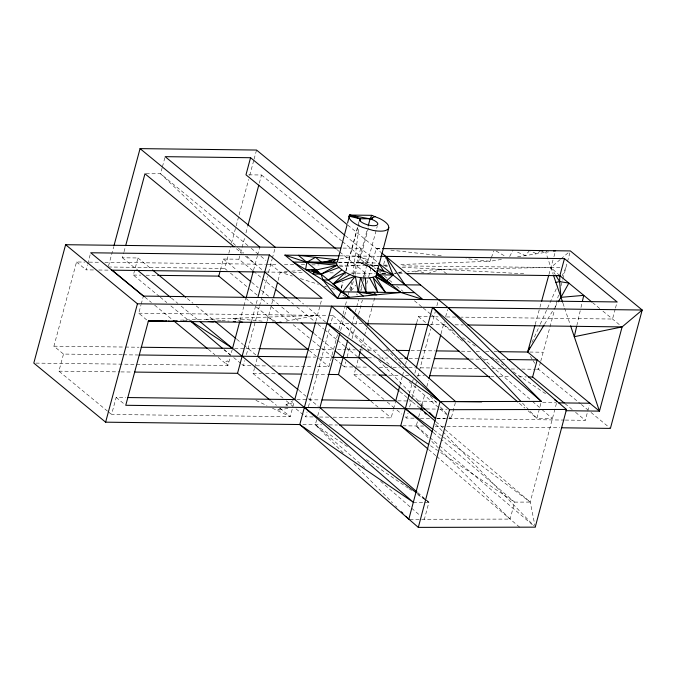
<?xml version="1.0" encoding="UTF-8"?>
<svg xmlns="http://www.w3.org/2000/svg" width="676" height="676" viewBox="0 0 676 676"><rect width="100%" height="100%" fill="white"/><g stroke="black" fill="none" stroke-linecap="round" stroke-linejoin="round"><path stroke-width="0.51" stroke-dasharray="3.38 2.54" d="M350.717 290.418L351.807 282.112M352.889 273.805L359.269 224.998M576.822 325.612L580.752 308.467M580.98 307.462L582.137 302.417M338.321 262.153L359.336 262.415L368.834 226.35M417.76 492.601L428.905 502.276L424.393 519.261L422.796 517.875M455.379 402.575L451.137 418.562L449.058 418.562M540.859 403.411L536.879 418.402L552.41 418.588L541.282 408.988M535.24 527.153L530.229 502.074L556.441 403.411M159.468 296.527L133.366 275.064L137.938 257.97L122.415 257.784L123.776 252.723M519.641 527.187L510.118 519.092L514.647 502.116L441.234 439.375M122.339 354.782L63.493 354.072L53.919 346.188L76.532 261.984L84.939 262.085M107.526 411.152L58.913 371.158L63.493 354.072M93.465 269.952L86.106 269.859L87.457 264.831M87.728 263.826L90.153 254.784M108.523 265.981L113.686 246.757M124.046 251.717L125.406 246.655M162.181 167.724L160.558 173.749L237.622 247.382M162.443 166.719L164.876 157.669M292.184 409.301L290.207 416.661L111.574 414.481L116.162 397.404L125.651 397.522M146.7 319.942L138.774 313.191L140.929 305.155M141.2 304.149L143.092 297.11M220.393 270.079L223.359 259.026L238.89 259.212L252.765 270.62M227.17 270.434L224.728 268.423L228.539 254.26M228.809 253.246L230.44 247.179M231.53 243.132L235.873 226.942M236.152 225.928L238.865 215.813M239.143 214.799L248.658 179.394M249.748 175.346L253.821 160.17M254.091 159.156L256.542 150.047M238.89 259.212L240.259 254.142M240.529 253.128L244.889 236.896M245.98 232.831L247.61 226.747M259.33 183.111L261.511 174.999L248.05 174.831M35.913 363.113L227.956 365.446L230.153 357.291M232.282 349.357L230.677 355.339L224.238 349.864M239.904 320.965L243.723 306.76M243.994 305.746L245.903 298.648M253.542 270.239L257.336 256.111M257.607 255.105L259.5 248.067M251.666 320.728L257.395 299.417M250.864 365.724L243.487 365.631L244.839 360.612M246.453 354.579L259.254 306.955M259.525 305.941L267.434 276.518M268.524 272.453L272.056 259.314M272.327 258.308L275.031 248.261M283.05 398.181L253.061 373.515L254.413 368.488M254.683 367.482L257.117 358.441M267.197 320.914L272.918 299.612M278.106 280.337L280.286 272.217L269.09 263.006M315.793 321.446L322.013 298.277M292.911 406.597L294.077 402.288L285.923 404.992L287.858 405.693M313.123 416.94L305.738 416.847L307.09 411.828M308.442 406.8L329.685 327.725M329.956 326.711L332.955 315.548L328.815 315.498M341.219 287.875L342.85 281.824M345.825 270.738L359.1 221.356M341.397 288.306L343.019 282.264M344.921 275.208L345.732 272.183M346.002 271.177L358.457 224.812M317.306 366.544L328.908 366.688L337.586 334.383M338.946 329.305L342.766 315.1M343.036 314.087L345.216 305.975M345.495 304.96L346.856 299.882M348.216 294.812L351.216 283.65M353.675 274.524L360.722 248.303L341.735 248.075M350.852 290.443L353.295 281.377M355.187 274.321L366.831 230.989M316.664 419.703L315.312 424.731L343.509 453.25M317.745 415.681L319.368 409.656M340.628 330.53L344.422 316.393M344.692 315.388L347.126 306.346M359.37 292.826L361.542 284.765M362.894 279.72L377.25 226.308M348.799 336.175L351.528 326.026M351.799 325.012L354.249 315.878M355.339 311.822L356.429 307.766M356.708 306.752L358.618 299.645M361.068 290.519L362.159 286.455M363.519 281.385L364.068 279.357M364.339 278.343L365.708 273.273L339.927 252.072M352.872 366.983L344.43 366.874L345.782 361.854M347.134 356.827L350.117 345.732M352.027 338.634L354.748 328.485M355.846 324.429L357.477 318.337M358.567 314.281L362.387 300.076M366.747 283.844L368.386 277.76M368.657 276.746L376.253 248.498L381.517 248.565M383.993 399.423L354.013 374.757L355.365 369.73M355.635 368.724L358.331 358.677M360.511 350.565L361.06 348.537M361.33 347.523L364.33 336.361M364.601 335.347L366.51 328.249M367.871 323.179L371.961 307.96M372.239 306.938L374.96 296.798M383.689 264.316L385.827 256.373M333.158 417.185L391.159 417.895L393.314 409.859M393.584 408.853L395.477 401.814M399.837 385.59L402.288 376.464M402.566 375.45L403.656 371.394M405.566 364.288L406.377 361.246M416.737 322.689L418.376 316.605L428.728 316.731M409.411 393.474L413.23 379.27M414.87 373.186L415.96 369.121M414.042 418.182L406.69 418.089L408.034 413.061M409.656 407.036L411.278 401.003M411.819 398.975L415.368 385.785M415.639 384.771L416.458 381.729M417.819 376.659L419.188 371.58M419.458 370.566L430.637 328.967M431.727 324.911L435.26 311.771M436.882 305.738L438.496 299.713M428.178 437.795L416.264 425.964L417.616 420.945M418.697 416.923L420.311 410.89M421.942 404.823L424.942 393.669M426.852 386.562L428.491 380.478M441.031 333.8L444.293 321.658M445.645 316.63L447.537 309.6M540.462 362.277L538.569 369.307L580.54 403.834M540.732 361.271L554.396 310.411M554.666 309.388L558.503 295.108M560.97 285.931L562.618 279.805M562.888 278.791L567.223 262.677M567.485 261.696L569.851 252.892M565.33 420.075L585.289 420.328L589.345 405.254M615.228 308.983L612.524 319.038L461.226 317.137M615.498 307.977L617.12 301.952M385.202 273.188L381.239 273.459L385.235 273.045M535.189 324.539L539.668 308.239M539.947 307.225L541.349 302.13M548.912 274.633L553.652 257.649M553.931 256.66L555.596 250.737M491.055 258.452L489.99 261.274L398.882 264.586M491.41 257.505L493.886 250.914M531.978 342.436L539.811 325.156M540.242 324.193L557.641 285.804M561.993 276.205L565.905 267.569L563.902 267.561M509.653 256.483L513.033 250.213M544.569 324.235L554.404 308.087M554.954 307.191L557.683 302.713M338.735 262.677L365.099 262.972L370.296 256.187L379.616 256.297M529.654 250.416L525.413 255.587L516.836 251.869M547.154 250.635L545.752 252.325L553.23 274.464M351.241 290.663L355.846 285.128M363.071 276.433L365.708 273.273M560.235 259.55L550.872 267.51L440.98 269.31L407.653 271.625M561.012 258.891L569.598 251.59M540.876 250.559L536.507 253.804L530.516 250.847M280.599 408.236L277.05 410.408L288.779 408.194M285.923 404.992L293.021 400.657M415.241 271.929L418.106 270.899L423.844 272.884M427.663 273.569L440.98 269.31L447.064 274.152M398.603 272.901L401.383 272.056L403.403 272.411M285.999 321.151L317.424 315.362L178.236 320.238M340.053 258.908L356.708 256.043L370.296 256.187L378.687 263.133M501.423 259.44L489.99 261.274L465.992 258.578M517.546 256.855L548.65 251.852M287.553 271.566L280.286 272.217L292.345 276.045M291.711 271.186L301.065 270.349M339.504 266.885L356.125 265.389M183.382 320.247L191.671 320.23M398.46 272.267L401.383 272.056M377.943 265.355L339.251 265.186M383.174 265.161L387.365 265.009M385.413 273.172L381.289 273.248L385.413 273.307M146.008 173.774L160.558 173.749L248.033 245.692M436.586 418.588L444.901 418.571M413.315 502.302L423.708 502.285M424.748 502.285L428.905 502.276L424.722 499.091M436.02 421.807L530.229 502.074L514.647 502.116L438.411 451.027M409.842 519.286L510.118 519.092L431.161 440.752M559.889 267.544L400.124 265.888M359.336 262.415L369.882 266.935L359.336 262.415L377.647 263.116M89.139 262.136L99.651 262.263M104.907 262.322L265.533 264.274M377.985 265.651L371.656 265.584L377.96 265.921M384.306 265.719L387.475 265.752M98.721 270.011L109.225 270.138M138.774 313.191L327.784 315.489M267.434 317.112L277.025 322.182M53.919 346.188L124.316 347.05M125.373 347.058L139.028 347.227M123.387 354.799L138.098 354.976M58.913 371.158L119.855 371.893M120.903 371.91L132.462 372.045M340.045 255.832L356.708 256.043L367.702 259.576M266.564 264.291L278.089 264.426M284.419 264.51L293.908 264.629M301.293 264.713L305.51 264.764M311.839 264.848L319.216 264.933M108.253 266.995L224.728 268.423M393.66 273.417L395.714 273.45M398.857 273.493L405.194 273.577M265.786 272.039L287.663 272.31M292.936 272.377L303.482 272.504M329.846 272.825L335.119 272.893M350.937 273.087L375.019 273.383M133.366 275.064L140.752 275.149M146.024 275.216L156.562 275.343M429.767 316.74L438.107 316.85M446.515 316.951L455.97 317.069M348.858 323.508L326.998 323.238L306.896 306.693M353.075 323.559L362.573 323.677M430.02 324.505L446.633 324.717M455.041 324.818L463.449 324.928M234.614 348.385L244.974 348.512M246.005 348.529L258.621 348.681M310.292 349.315L333.496 349.602L322.156 340.273M337.637 349.653L345.918 349.754M346.957 349.762L355.331 349.872M359.531 349.923L363.73 349.974M367.938 350.024L379.49 350.176M383.698 350.227L387.897 350.278M392.097 350.329L394.201 350.354M411.008 350.565L421.52 350.7M422.568 350.717L435.175 350.869M461.438 351.199L471.949 351.334M476.149 351.385L480.349 351.435M485.605 351.503L489.804 351.554M494.012 351.613L498.212 351.664M529.697 352.052L543.158 352.221M307.217 357.038L315.65 357.139M319.875 357.19L332.524 357.35M368.057 357.79L374.36 357.866M379.616 357.934L388.024 358.043M399.584 358.187L402.735 358.221M409.039 358.305L432.15 358.593M469.972 359.066L479.428 359.184M484.684 359.252L489.939 359.319M495.195 359.378L497.291 359.412M501.499 359.463L505.699 359.514M256.136 365.792L266.682 365.919M271.955 365.986L313.089 366.493M357.097 367.034L367.643 367.169M379.253 367.313L387.694 367.414M392.967 367.482L399.296 367.567M404.578 367.626L407.738 367.668M408.794 367.685L415.123 367.761M420.404 367.829L432.006 367.972M433.062 367.989L477.374 368.538M482.647 368.606L487.928 368.673M492.145 368.724L503.755 368.876M504.803 368.885L506.915 368.91M511.14 368.969L517.47 369.045M521.686 369.096L535.4 369.273M536.457 369.282L538.569 369.307L536.93 366.722M253.061 373.515L261.502 373.617M265.719 373.667L276.264 373.803M303.685 374.132L314.23 374.267M315.278 374.276L326.88 374.42M354.013 374.757L361.364 374.85M366.62 374.91L377.123 375.045M388.683 375.188L400.243 375.332M405.49 375.4L408.642 375.442M417.05 375.543L424.41 375.636M490.599 376.473L497.95 376.566M499.006 376.574L510.557 376.726M518.965 376.828L526.317 376.921M296.865 399.6L319.816 399.879M397.818 400.843L408.169 400.969M409.208 400.978L413.382 401.029M417.582 401.088L436.493 401.324M542.608 402.651L556.263 402.82M426.108 408.946L438.716 409.107M439.763 409.124L447.123 409.217M319.444 417.016L328.933 417.134M420.345 418.258L429.801 418.376M437.152 418.469L447.664 418.605M448.712 418.613L564.283 420.066M302.89 424.579L321.641 424.807M329.026 424.9L337.459 425.001M402.803 425.804L423.649 426.057M435.251 426.21L445.805 426.336M446.861 426.353L559.753 427.764M385.312 266.319L387.416 266.428M402.119 267.223L524.094 273.78M220.815 320.441L206.29 319.258L208.969 320.23M221.855 320.525L229.113 321.117M262.17 321.142L232.814 318.328L241.619 321.827M376.253 248.498L381.467 249.081M390.855 250.137L443.033 256.001M395.004 272.986L396.744 273.459M300.381 278.588L318.472 284.326M324.505 286.235L326.516 286.869M331.544 288.466L334.552 289.421M356.708 256.043L365.099 262.972L376.279 267.789M362.801 263.598L369.882 266.935M255.942 400.378L266.961 405.608M272.462 408.228L290.207 416.661L279.67 407.991M496.049 251.016L505.986 256.719M375.459 271.803L367.482 265.702L375.881 271.735M430.527 445.738L437.533 450.436M431.474 314.796L443.481 324.674L453.089 331.164M462.688 337.654L476.656 347.101M491.503 357.131L503.721 365.386M513.329 371.885L546.504 394.302M347.396 446.633L315.312 424.731L361.491 464.75M366.468 459.655L408.093 488.064M408.963 488.663L411.557 490.438M417.633 494.578L428.905 502.276M367.482 265.702L376.253 272.217M434.017 430.147L442.459 436.451M443.304 437.085L530.229 502.074M417.202 493.362L423.886 498.457M236.397 248.751L242.118 253.441M245.38 256.111L263.158 270.713M592.548 302.594L599.739 308.51M602.933 311.146L620.509 325.604M581.343 404.501L587.799 409.808M591.027 412.47L609.591 427.739M565.035 403.665L572.327 409.664M575.572 412.326L585.289 420.328M347.751 225.057L381.036 252.435M345.326 235.654L370.296 256.187M261.511 174.999L341.693 240.935M342.504 241.602L375.645 268.862M379.642 272.149L381.239 273.459M384.475 276.129L388.531 279.458M389.342 280.126L392.579 282.796M396.635 286.125L403.116 291.457M414.456 300.795L422.559 307.462M423.37 308.129L430.663 314.129M336.69 249.402L339.115 251.404M418.376 316.605L427.156 323.821M251.269 248.354L257.75 253.686M260.987 256.348L265.845 260.345M332.955 315.548L391.683 366.485M297.981 299.358L303.651 304.031M253.576 271.296L261.739 278.005M262.55 278.673L274.786 288.736M287.03 298.8L293.553 304.166M296.815 306.853L314.762 321.615M318.024 324.294L323.736 328.992M324.548 329.66L336.792 339.724M337.603 340.4L344.946 346.433M345.766 347.109L358.601 357.672M399.93 391.674L407.222 397.674M408.034 398.341L420.852 408.887M223.359 259.026L237.132 270.349M251.709 282.331L258.181 287.663M261.426 290.325L268.71 296.316M271.946 298.986L278.428 304.31M281.672 306.98L299.485 321.632M314.061 333.614L321.345 339.614M230.431 273.112L249.157 288.517M249.976 289.184L257.303 295.218M262.187 299.231L267.89 303.921M271.144 306.6L289.058 321.337M293.13 324.683L311.864 340.087M312.675 340.755L320.821 347.456M321.632 348.123L333.851 358.17M334.662 358.838L341.177 364.195M341.988 364.863L344.43 366.874M387.238 402.085L393.719 407.425M396.964 410.087L401.823 414.092M405.068 416.754L406.69 418.089M245.692 298.251L253.035 304.293M256.297 306.972L273.434 321.066M309.329 350.582L328.908 366.688M370.896 401.231L378.188 407.231M381.433 409.901L391.159 417.895M137.938 257.97L150.9 268.625M187.336 298.598L193.006 303.262M196.251 305.924L214.064 320.576M236.735 339.225L243.216 344.557M244.028 345.216L256.06 355.12M298.986 390.432L307.893 397.767M308.704 398.434L318.311 406.327M122.415 257.784L136.282 269.192M171.366 298.04L177.889 303.406M181.151 306.093L198.288 320.179M160.288 297.203L166.811 302.569M170.893 305.924L188.021 320.01M223.908 349.534L230.431 354.9M233.693 357.587L241.036 363.62M241.856 364.296L243.487 365.631M286.286 400.851L292.767 406.183M296.012 408.845L305.738 416.847M144.892 297.136L151.407 302.493M154.669 305.172L172.583 319.9M208.411 349.374L214.926 354.731M218.179 357.41L227.956 365.446L225.15 362.167L227.347 360.874L228.851 362.15M270.755 400.657L276.433 405.321M76.532 261.984L86.106 269.859M116.162 397.404L124.156 403.969M108.337 411.819L111.574 414.481M365.099 262.972L374.665 270.907M371.42 268.042L376.236 272.132M416.264 425.964L429.125 436.907M429.928 437.592L438.775 445.112M439.577 445.797L533.634 525.793M433.257 432.555L440.439 438.699M428.677 449.616L435.868 455.742M436.662 456.427L510.118 519.092M443.481 324.674L459.384 338.38M460.179 339.065L462.57 341.126M480.061 356.21L481.65 357.579M482.444 358.263L531.742 400.767M532.536 401.451L540.487 408.304M519.388 403.318L524.956 408.118M528.133 410.856L536.879 418.402L529.688 410.746M362.285 465.434L364.677 467.505M380.605 481.304L410.856 507.524M411.65 508.217L419.61 515.12M409.124 381.763L451.137 418.562L448.982 416.239M559.863 275.698L550.872 267.51L555.25 274.549M238.391 248.109L243.732 253.213M246.782 256.128L255.173 264.147M353.894 463.753L392.477 502.775M395.443 505.775L396.93 507.279M342.529 323.432L369.104 350.616M378.704 360.435L420.041 402.735M420.776 403.488L423.734 406.504M435.521 424.046L442.121 430.874M442.848 431.626L533.77 525.641M522.489 403.09L528.97 409.977M386.579 348.909L403.792 367.482M430.333 396.119L437.507 403.859M440.372 406.952L448.264 415.47M374.343 270.451L375.476 271.989M530.364 356.353L532.553 359.809M533.102 360.671L534.741 363.265M562.964 303.237L564.291 307.174M564.629 308.155L570.29 324.894M345.96 296.705A9.405 3.203 15 0 1 342.14 294.795M356.294 293.967A9.405 3.203 15 0 1 357.545 294.99"/><path stroke-width="1.01" d="M558.232 301.817L560.962 297.33L559.618 281.579L559.863 275.698L564.452 258.612L380.647 256.314M359.64 219.345A9.405 3.203 15 0 0 366.992 224.66A9.405 3.203 15 0 0 377.487 224.787A9.405 3.203 15 0 0 371.969 219.497L372.121 217.942M359.809 220.841L360.088 218.77L349.661 215.052L349.002 216.176L349.374 218.238A24.015 8.18 15 0 0 357.934 225.285L362.615 227.398L372.924 230.381A18.336 6.245 15 0 0 385.557 230.541L387.83 229.384L388.818 227.719L388.438 225.666A24.015 8.18 15 0 0 379.878 218.618L371.732 215.331L349.661 215.052L347.557 223.072M564.452 258.612L617.12 301.952L337.544 298.471L284.875 255.131L306.794 262.254L336.606 263.268L336.978 265.322C345.951 275.326 362.539 280.946 375.433 276.476L401.003 292.514L422.965 299.519L414.599 292.666L401.003 292.514L349.492 297.347L321.134 274.126L305.636 269.547L306.794 262.254L315.523 257.286L321.742 262.44L334.519 262.626M576.594 326.618L574.279 336.707L622.106 326.914L642.2 310.022L570.375 250.931L382.574 248.574M582.366 301.411L583.751 295.361L560.962 297.33L568.854 283.1L559.618 281.579L555.917 282.416M347.025 225.074L337.273 262.144L306.794 262.254L298.403 255.325L335.887 259.618L337.966 259.263M414.599 292.666L393.043 274.988L379.447 274.853L377.039 272.808L401.003 292.514L385.438 292.395L375.433 276.476L376.422 274.811L388.818 227.719M381.839 253.094L448.078 307.588L566.48 409.462L535.24 527.153L418.317 527.381L449.557 409.69L331.595 306.152L137.439 303.803L65.614 244.704L33.8 363.088L105.625 422.179L299.781 424.536L413.315 502.302L304.377 407.451L199.919 321.522M113.957 245.743L140.059 148.619L256.542 150.047L346.932 224.39M125.677 245.641L144.968 173.783L233.955 246.74M105.625 422.179L137.439 303.803M429.64 412.546L435.547 418.596L326.998 323.238L148.382 321.075L125.753 405.287L425.06 408.938M244.881 297.584L218.77 276.112L220.123 271.084M275.301 247.255L165.147 156.663L250.568 157.719L245.98 174.805L335.879 248.743M247.889 225.733L258.79 185.148M141.132 347.253L232.544 348.36L239.634 321.979M246.182 297.626L253.272 271.253M269.944 399.989L237.53 373.321L251.396 321.742M257.936 297.389L269.344 254.945L90.694 252.773L143.363 296.105L322.013 298.277L269.344 254.945M266.927 321.937L257.649 356.429L298.175 389.765M273.467 297.584L277.557 282.365M315.515 322.46L294.795 399.575L127.756 397.547M359.548 220.782L360.088 218.77L372.045 218.72M368.183 225.945L370.085 218.889L371.732 215.331M339.808 333.581L319.909 407.645L416.965 491.917M370.085 400.564L338.482 374.563L347.709 340.231M360.24 351.579L358.601 357.672L399.119 391.007M367.33 325.207L367.871 323.179M399.567 386.613L395.747 400.817L321.928 399.905M406.927 359.218L416.467 323.703M409.141 394.488L400.733 425.779L427.883 448.932M416.23 368.107L432.547 307.394L541.392 401.417L440.051 401.612L327.201 323.415M422.323 410.4L420.852 408.887L421.672 405.837M429.032 378.45L440.76 334.823M564.223 402.997L532.62 376.997L537.217 359.911L527.626 352.027L498.212 351.664M544.019 325.131L527.626 352.027L534.91 325.553M541.628 301.116L548.633 275.656M527.626 352.027L529.807 347.227M328.815 261.063L332.406 262.601L335.887 259.618L321.742 262.44L293.266 262.085L322.908 279.957L337.544 298.471L340.949 291.812L385.438 292.395L373.16 277.625L377.673 292.302L369.755 278.199M329.001 262.077L330.04 262.085L329.584 262.575L329.001 262.077L330.632 262.575L330.927 262.094M337.544 298.471L349.492 297.347L322.908 279.957L321.134 274.126L306.794 262.254L336.978 265.322L315.464 270.18L313.022 274L321.134 274.126L338.684 267.628M342.673 291.88L355.331 276.222L358.238 292.091L363.223 296.071M332.406 262.601L330.226 260.775L328.544 262.558L326.609 261.502M420.573 284.968L391.421 284.731L376.042 272.758L386.63 280.76L393.043 274.988L385.827 256.373L405.025 284.841M322.908 279.957L328.316 280.041L341.6 270.037M321.134 274.126L336.978 265.322M350.219 274.481L333.107 283.971L340.949 291.812M375.197 216.506L370.085 218.889L349.661 215.052M328.316 280.041L345.537 272.369L333.107 283.971L355.331 276.222M280.929 322.08L277.887 322.646L272.648 322.139M553.619 251.058L555.596 250.737M166.896 320.728L162.848 321.244L148.382 321.075M177.154 320.745L169.896 321.337L168.569 320.846M148.289 321.286L163 320.77M449.557 409.69L566.48 409.462M376.676 270.924L383.723 271L393.043 274.988L378.687 263.133L383.723 271L377.208 268.195M65.614 244.704L340.679 248.058M111.329 270.163L264.755 272.031L297.17 298.691M139.146 354.985L306.16 357.029M134.558 372.07L237.53 373.321M370.6 219.058L371.969 219.497M284.875 255.131L339.006 255.824M406.251 273.594L559.863 275.698L591.745 301.935M157.618 275.36L218.77 276.112M418.317 527.381L299.781 424.536L331.595 306.152L642.2 310.022L610.403 428.407L561.866 427.798M365.733 323.719L427.95 324.48L517.799 401.95M467.648 324.979L622.106 326.914L599.46 411.126L565.837 410.704M259.677 348.689L308.188 349.289M396.305 350.388L408.912 350.54M436.223 350.886L459.342 351.174M332.524 357.35L367.009 357.773M404.831 358.246L406.935 358.28M434.254 358.618L468.924 359.057M507.803 359.539L537.217 359.911L599.46 411.126L570.62 325.874M278.368 373.828L301.572 374.107M327.936 374.436L338.482 374.563M379.228 375.07L386.579 375.163M429.657 375.704L489.542 376.456M528.421 376.946L532.62 376.997M454.357 401.544L481.667 401.89M558.368 402.854L589.886 403.242M339.572 425.027L400.733 425.779L428.77 444.571M305.636 269.547L315.768 269.699M312.87 270.13L317.205 270.89L311.425 269.631L314.298 272.005L318.641 272.073L315.033 270.848M555.655 275.47L559.863 275.698M208.25 321.472L213.439 321.86M233.262 321.455L235.341 321.624M240.521 322.046L242.6 322.215M360.088 218.77L349.002 216.176M311.425 269.631L315.464 270.18M540.876 250.559L542.828 251.261M375.433 276.476L391.421 284.731L376.422 274.811M191.469 321.472L232.544 348.36M554.362 399.617L556.982 401.383M335.093 350.912L405.321 408.693L433.172 429.514M304.377 407.451L416.365 492.728M371.065 218.804L371.623 219.235M377.056 273.019L379.447 274.853M250.568 157.719L344.523 234.986M140.059 148.619L259.77 247.061M275.605 289.404L286.21 298.133M238.746 271.676L250.897 281.672M301.107 322.959L313.25 332.947M275.064 322.401L308.51 349.915M152.514 269.961L185.723 297.263M214.875 321.244L235.932 338.558M137.101 269.859L170.546 297.372M112.317 270.341L144.081 296.46M173.394 320.576L207.6 348.698M329.449 261.587L330.632 262.575M376.642 272.377L386.63 280.76M190.455 321.125L222.632 348.495M420.852 408.887L435.226 421.131M405.321 408.693L432.454 431.88M350.709 310.216L347.126 306.346L455.641 401.578M366.02 292.159L367.364 293.469L373.279 292.252L376.49 294.854L358.238 292.091L360.528 277.464L366.02 292.159L365.446 278.14M448.078 307.588L541.392 401.417M401.383 511.783L402.862 513.287M405.837 516.287L408.803 519.286L440.051 401.612L347.126 306.346M424.52 412.673L425.99 414.194M432.547 307.394L521.052 401.561M555.79 275.428L559.618 281.579M553.559 275.462L562.626 302.248"/></g></svg>
